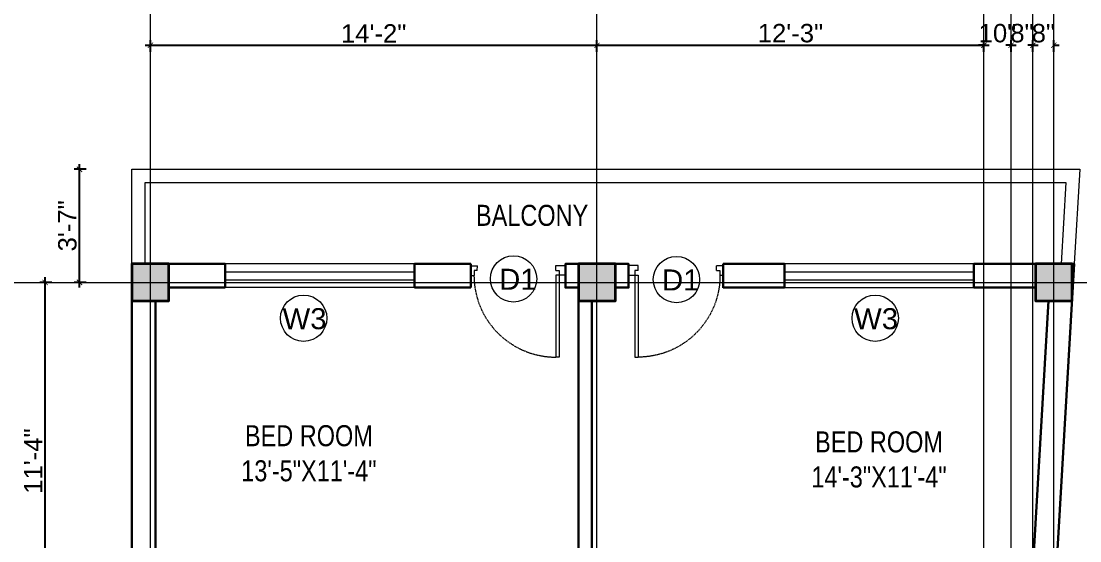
# Model space of a CAD drawing. Header units: inches. Extents: x 94382 to 101671, y 6219 to 10323.
# Drawn here: x 100470.7 to 100873.6, y 8117.1 to 8314.8 of the extents above; entities that cross this region are included whole.
import ezdxf

# ---------------------------------------------------------------- set-up
doc = ezdxf.new("R2010")
doc.units = ezdxf.units.IN
doc.header["$MEASUREMENT"] = 0
doc.linetypes.add('HIDDEN', pattern=[0.375, 0.25, -0.125])
for name, color, linetype, lineweight in [('Annotate-Lite.w', 4, 'Continuous', 9), ('COLOUM', 3, 'Continuous', 35), ('DIM-2', 4, 'Continuous', 20), ('Door-Window.w', 4, 'Continuous', 15), ('wall', 240, 'Continuous', 30), ('wall light', 6, 'Continuous', 18), ('window', 130, 'Continuous', 13)]:
    doc.layers.add(name, color=color, linetype=linetype, lineweight=lineweight)
doc.styles.add('ARAIL', font='arial.ttf')
doc.styles.add('DIM', font='arial.ttf', dxfattribs={"width": 0.8})
doc.styles.add('gaurav', font='arial.ttf')
doc.dimstyles.new('8 inch dim', dxfattribs={"dimtxt": 7, "dimasz": 2, "dimexe": 2, "dimexo": 1, "dimgap": 1, "dimtad": 1, "dimdec": 0, "dimzin": 3, "dimdsep": 46, "dimlunit": 4, "dimtxsty": 'ARAIL', "dimblk": 'ARCHTICK', "dimcen": 0.09, "dimdle": 2, "dimadec": 0, "dimazin": 0, "dimtfac": 1, "dimtdec": 0, "dimtix": 1, "dimtofl": 0, "dimtmove": 1, "dimatfit": 3, "dimldrblk": 'ARCHTICK', "dimfxlon": 1, "dimtolj": 1, "dimtzin": 0, "dimarcsym": 0})

# ---------------------------------------------------------------- blocks, each defined once
blk = doc.blocks.new('column 14')
at = {"layer": 'COLOUM'}
h = blk.add_hatch(color=256, dxfattribs=at)
h.dxf.hatch_style = 1
h.paths.add_polyline_path([(7, 7), (-7, 7), (-7, -7), (7, -7)])
blk.add_lwpolyline([(7, 7), (7, -7), (-7, -7), (-7, 7)], close=True, dxfattribs=at)
blk = doc.blocks.new('*U9')
at = {"layer": 'Door-Window.w', "ltscale": 3}
for p, q in [((11067.44, 10097.93), (11092.24, 10116.76)), ((11092.24, 10116.76), (11093, 10115.8)), ((11068.18, 10096.96), (11093, 10115.8)), ((11063.03, 10097.66), (11065.96, 10099.89)), ((11065.25, 10094.74), (11063.03, 10097.66)), ((11065.96, 10099.89), (11067.44, 10097.93)), ((11065.97, 10096.82), (11067.44, 10097.93)), ((11066.71, 10095.85), (11065.97, 10096.82)), ((11067.44, 10097.93), (11068.18, 10096.96)), ((11066.71, 10095.85), (11065.25, 10094.74)), ((11084.8, 10072.06), (11083.33, 10070.95)), ((11084.81, 10068.99), (11083.33, 10070.95)), ((11084.8, 10072.06), (11085.54, 10071.08)), ((11084.81, 10068.99), (11087.74, 10071.22)), ((11085.54, 10071.08), (11087, 10072.19)), ((11087.74, 10071.22), (11087, 10072.19))]:
    blk.add_line(p, q, dxfattribs=at)
at = {"layer": 'Door-Window.w', "color": 9, "linetype": 'HIDDEN', "lineweight": 18}
blk.add_arc((11068.18, 10096.96), 31.16, 307.2347, 37.1906, dxfattribs=at)
blk = doc.blocks.new('_ArchTick')
at = {"color": 0, "linetype": 'ByBlock', "const_width": 0.15}
blk.add_lwpolyline([(-0.5, -0.5), (0.5, 0.5)], dxfattribs=at)
blk = doc.blocks.new('*D364')
at = {"layer": 'Defpoints', "color": 0, "transparency": 16777216}
for p in [(100689.83, 8305.68), (100519.83, 8297.41), (100689.83, 8297.41)]:
    blk.add_point(p, dxfattribs=at)
at = {"layer": 'DIM-2', "color": 0, "lineweight": -2, "transparency": 16777216}
for p, q in [((100517.83, 8305.68), (100691.83, 8305.68)), ((100519.83, 8303.18), (100519.83, 8307.68)), ((100689.83, 8303.18), (100689.83, 8307.68))]:
    blk.add_line(p, q, dxfattribs=at)
at = {"layer": 'DIM-2', "color": 0, "lineweight": -2, "transparency": 16777216, "xscale": 2, "yscale": 2, "zscale": 2, "rotation": 180}
blk.add_blockref('_ArchTick', (100519.83, 8305.68), dxfattribs=at)
at = {"layer": 'DIM-2', "color": 0, "lineweight": -2, "transparency": 16777216, "xscale": 2, "yscale": 2, "zscale": 2}
blk.add_blockref('_ArchTick', (100689.83, 8305.68), dxfattribs=at)
at = {"layer": 'DIM-2', "color": 0, "transparency": 16777216, "insert": (100604.83, 8310.19), "char_height": 7, "attachment_point": 5, "style": 'ARAIL'}
blk.add_mtext('\\A1;14\'-2"', dxfattribs=at)
blk = doc.blocks.new('*D365')
at = {"layer": 'Defpoints', "color": 0, "transparency": 16777216}
for p in [(100837.11, 8305.68), (100689.83, 8297.41), (100837.11, 8301.07)]:
    blk.add_point(p, dxfattribs=at)
at = {"layer": 'DIM-2', "color": 0, "lineweight": -2, "transparency": 16777216}
for p, q in [((100687.83, 8305.68), (100839.11, 8305.68)), ((100689.83, 8303.18), (100689.83, 8307.68)), ((100837.11, 8303.18), (100837.11, 8307.68))]:
    blk.add_line(p, q, dxfattribs=at)
at = {"layer": 'DIM-2', "color": 0, "lineweight": -2, "transparency": 16777216, "xscale": 2, "yscale": 2, "zscale": 2, "rotation": 180}
blk.add_blockref('_ArchTick', (100689.83, 8305.68), dxfattribs=at)
at = {"layer": 'DIM-2', "color": 0, "lineweight": -2, "transparency": 16777216, "xscale": 2, "yscale": 2, "zscale": 2}
blk.add_blockref('_ArchTick', (100837.11, 8305.68), dxfattribs=at)
at = {"layer": 'DIM-2', "color": 0, "transparency": 16777216, "insert": (100763.47, 8310.25), "char_height": 7, "attachment_point": 5, "style": 'ARAIL'}
blk.add_mtext('\\A1;12\'-3"', dxfattribs=at)
blk = doc.blocks.new('*D366')
at = {"layer": 'Defpoints', "color": 0, "transparency": 16777216}
for p in [(100847.44, 8305.68), (100837.11, 8301.07), (100847.44, 8299.85)]:
    blk.add_point(p, dxfattribs=at)
at = {"layer": 'DIM-2', "color": 0, "lineweight": -2, "transparency": 16777216}
for p, q in [((100837.11, 8305.68), (100835.11, 8305.68)), ((100837.11, 8303.18), (100837.11, 8307.68)), ((100847.44, 8303.18), (100847.44, 8307.68)), ((100847.44, 8305.68), (100849.44, 8305.68))]:
    blk.add_line(p, q, dxfattribs=at)
at = {"layer": 'DIM-2', "color": 0, "lineweight": -2, "transparency": 16777216, "xscale": 2, "yscale": 2, "zscale": 2}
blk.add_blockref('_ArchTick', (100837.11, 8305.68), dxfattribs=at)
at = {"layer": 'DIM-2', "color": 0, "lineweight": -2, "transparency": 16777216, "xscale": 2, "yscale": 2, "zscale": 2, "rotation": 180}
blk.add_blockref('_ArchTick', (100847.44, 8305.68), dxfattribs=at)
at = {"layer": 'DIM-2', "color": 0, "transparency": 16777216, "insert": (100842.28, 8310.25), "char_height": 7, "attachment_point": 5, "style": 'ARAIL'}
blk.add_mtext('\\A1;10"', dxfattribs=at)
blk = doc.blocks.new('*D367')
at = {"layer": 'Defpoints', "color": 0, "transparency": 16777216}
for p in [(100855.78, 8305.68), (100847.44, 8299.85), (100855.78, 8297.4)]:
    blk.add_point(p, dxfattribs=at)
at = {"layer": 'DIM-2', "color": 0, "lineweight": -2, "transparency": 16777216}
for p, q in [((100847.44, 8305.68), (100845.44, 8305.68)), ((100847.44, 8303.18), (100847.44, 8307.68)), ((100855.78, 8303.18), (100855.78, 8307.68)), ((100855.78, 8305.68), (100857.78, 8305.68))]:
    blk.add_line(p, q, dxfattribs=at)
at = {"layer": 'DIM-2', "color": 0, "lineweight": -2, "transparency": 16777216, "xscale": 2, "yscale": 2, "zscale": 2}
blk.add_blockref('_ArchTick', (100847.44, 8305.68), dxfattribs=at)
at = {"layer": 'DIM-2', "color": 0, "lineweight": -2, "transparency": 16777216, "xscale": 2, "yscale": 2, "zscale": 2, "rotation": 180}
blk.add_blockref('_ArchTick', (100855.78, 8305.68), dxfattribs=at)
at = {"layer": 'DIM-2', "color": 0, "transparency": 16777216, "insert": (100851.61, 8310.25), "char_height": 7, "attachment_point": 5, "style": 'ARAIL'}
blk.add_mtext('\\A1;8"', dxfattribs=at)
blk = doc.blocks.new('*D368')
at = {"layer": 'Defpoints', "color": 0, "transparency": 16777216}
for p in [(100863.71, 8305.68), (100855.78, 8297.4), (100863.71, 8295.56)]:
    blk.add_point(p, dxfattribs=at)
at = {"layer": 'DIM-2', "color": 0, "lineweight": -2, "transparency": 16777216}
for p, q in [((100855.78, 8305.68), (100853.78, 8305.68)), ((100855.78, 8303.18), (100855.78, 8307.68)), ((100863.71, 8303.18), (100863.71, 8307.68)), ((100863.71, 8305.68), (100865.71, 8305.68))]:
    blk.add_line(p, q, dxfattribs=at)
at = {"layer": 'DIM-2', "color": 0, "lineweight": -2, "transparency": 16777216, "xscale": 2, "yscale": 2, "zscale": 2}
blk.add_blockref('_ArchTick', (100855.78, 8305.68), dxfattribs=at)
at = {"layer": 'DIM-2', "color": 0, "lineweight": -2, "transparency": 16777216, "xscale": 2, "yscale": 2, "zscale": 2, "rotation": 180}
blk.add_blockref('_ArchTick', (100863.71, 8305.68), dxfattribs=at)
at = {"layer": 'DIM-2', "color": 0, "transparency": 16777216, "insert": (100859.74, 8310.25), "char_height": 7, "attachment_point": 5, "style": 'ARAIL'}
blk.add_mtext('\\A1;8"', dxfattribs=at)
blk = doc.blocks.new('*D371')
at = {"layer": 'Defpoints', "color": 0, "transparency": 16777216}
for p in [(100479.76, 8215.48), (100500.86, 8215.48), (100492.52, 8079.48)]:
    blk.add_point(p, dxfattribs=at)
at = {"layer": 'DIM-2', "color": 0, "lineweight": -2, "transparency": 16777216}
for p, q in [((100479.76, 8077.48), (100479.76, 8217.48)), ((100482.26, 8215.48), (100477.76, 8215.48)), ((100482.26, 8079.48), (100477.76, 8079.48))]:
    blk.add_line(p, q, dxfattribs=at)
at = {"layer": 'DIM-2', "color": 0, "lineweight": -2, "transparency": 16777216, "xscale": 2, "yscale": 2, "zscale": 2}
for p, rotation in [((100479.76, 8215.48), 90), ((100479.76, 8079.48), 270)]:
    blk.add_blockref('_ArchTick', p, dxfattribs=dict(at, rotation=rotation))
at = {"layer": 'DIM-2', "color": 0, "transparency": 16777216, "insert": (100475.25, 8147.48), "char_height": 7, "attachment_point": 5, "rotation": 90, "style": 'ARAIL'}
blk.add_mtext('\\A1;11\'-4"', dxfattribs=at)
blk = doc.blocks.new('*D374')
at = {"layer": 'Defpoints', "color": 0, "transparency": 16777216}
for p in [(100492.84, 8258.48), (100512.83, 8258.48), (100512.83, 8215.48)]:
    blk.add_point(p, dxfattribs=at)
at = {"layer": 'DIM-2', "color": 0, "lineweight": -2, "transparency": 16777216}
for p, q in [((100495.34, 8258.48), (100490.84, 8258.48)), ((100492.84, 8213.48), (100492.84, 8260.48)), ((100495.34, 8215.48), (100490.84, 8215.48))]:
    blk.add_line(p, q, dxfattribs=at)
at = {"layer": 'DIM-2', "color": 0, "lineweight": -2, "transparency": 16777216, "xscale": 2, "yscale": 2, "zscale": 2}
for p, rotation in [((100492.84, 8258.48), 90), ((100492.84, 8215.48), 270)]:
    blk.add_blockref('_ArchTick', p, dxfattribs=dict(at, rotation=rotation))
at = {"layer": 'DIM-2', "color": 0, "transparency": 16777216, "insert": (100488.26, 8236.98), "char_height": 7, "attachment_point": 5, "rotation": 90, "style": 'ARAIL'}
blk.add_mtext('\\A1;3\'-7"', dxfattribs=at)

msp = doc.modelspace()

# ---------------------------------------------------------------- linework, layer by layer
at = {"layer": 'Annotate-Lite.w', "ltscale": 0.005}
for centre in [(100658.09, 8216.79), (100720.09, 8216.51), (100578.18, 8201.8), (100795.73, 8201.8)]:
    msp.add_circle(centre, 8.81, dxfattribs=at)
at = {"layer": 'DIM-2'}
for p, direction in [((100519.83, 7766.48), (0, 1)), ((100689.83, 7766.48), (0, 1)), ((100837.11, 7766.48), (0, 1)), ((100847.44, 7929.48), (0, 1)), ((100855.78, 8072.48), (0, 1)), ((100863.71, 8208.48), (0, 1)), ((100526.83, 8215.48), (1, 0))]:
    msp.add_xline(p, direction, dxfattribs=at)
at = {"layer": 'wall'}
for p, q in [((100526.83, 8222.48), (100548.33, 8222.48)), ((100548.33, 8213.48), (100548.33, 8222.48)), ((100620.33, 8222.48), (100641.83, 8222.48)), ((100620.33, 8213.48), (100620.33, 8222.48)), ((100641.83, 8222.48), (100641.83, 8213.48)), ((100737.83, 8213.45), (100737.83, 8222.48)), ((100761.27, 8222.48), (100737.83, 8222.48)), ((100761.27, 8213.48), (100761.27, 8222.48)), ((100871.52, 8222.48), (100833.27, 8222.48)), ((100833.27, 8213.48), (100833.27, 8222.48)), ((100871.52, 8222.48), (100858.75, 8003.48)), ((100548.33, 8213.48), (100526.83, 8213.48)), ((100641.83, 8213.48), (100620.33, 8213.48)), ((100761.27, 8213.48), (100737.83, 8213.48)), ((100856.71, 8213.48), (100833.27, 8213.48)), ((100512.83, 8208.48), (100512.83, 7943.48)), ((100521.83, 8208.48), (100521.83, 7943.48)), ((100682.83, 8086.48), (100682.83, 8208.48)), ((100687.83, 8086.48), (100687.83, 8208.48))]:
    msp.add_line(p, q, dxfattribs=at)
for points in [[(100682.83, 8222.48), (100677.83, 8222.48), (100677.83, 8213.48), (100682.83, 8213.48)], [(100696.83, 8222.48), (100701.83, 8222.48), (100701.83, 8213.48), (100696.83, 8213.48)]]:
    msp.add_lwpolyline(points, close=True, dxfattribs=at)
msp.add_lwpolyline([(100861.69, 8208.48), (100850.03, 8008.48), (100842.03, 8008.48)], dxfattribs=at)
at = {"layer": 'wall light'}
for p, q in [((100512.83, 8222.48), (100512.83, 8258.48)), ((100873.62, 8258.48), (100871.52, 8222.48))]:
    msp.add_line(p, q, dxfattribs=at)
for points in [[(100512.83, 8258.48), (100873.62, 8258.48)], [(100517.83, 8222.48), (100517.83, 8253.48), (100868.32, 8253.48), (100866.52, 8222.48)]]:
    msp.add_lwpolyline(points, dxfattribs=at)
at = {"layer": 'window'}
for p, q in [((100620.33, 8222.48), (100548.33, 8222.48)), ((100833.27, 8222.48), (100761.27, 8222.48)), ((100548.33, 8219.48), (100620.33, 8219.48)), ((100761.27, 8219.48), (100833.27, 8219.48)), ((100548.33, 8216.48), (100620.33, 8216.48)), ((100620.33, 8213.48), (100548.33, 8213.48)), ((100761.27, 8216.48), (100833.27, 8216.48)), ((100761.27, 8213.48), (100833.27, 8213.48))]:
    msp.add_line(p, q, dxfattribs=at)

# ---------------------------------------------------------------- block references
at = {"layer": 'Door-Window.w', "linetype": 'ByBlock', "yscale": 0.999790782091718, "zscale": 0.999790782091718}
for p, xscale, rotation in [((99311.34, 23134.69), 0.999790782091718, 232.8475757098403), ((102068.33, 23134.69), -0.9997907820917177, 127.1524242901596)]:
    msp.add_blockref('*U9', p, dxfattribs=dict(at, xscale=xscale, rotation=rotation))
at = {"layer": 'wall', "xscale": -1, "rotation": 270}
for p in [(100519.83, 8215.48), (100689.83, 8215.48), (100863.71, 8215.48)]:
    msp.add_blockref('column 14', p, dxfattribs=at)

# ---------------------------------------------------------------- texts
at = {"ltscale": 7, "char_height": 8, "width": 121.9318, "attachment_point": 8, "style": 'DIM'}
for s, insert in [('BALCONY', (100665.13, 8236.86)), ('BED ROOM\\P13\'-5"X11\'-4"', (100580.17, 8139.68)), ('BED ROOM\\P14\'-3"X11\'-4"', (100797.18, 8137.33))]:
    msp.add_mtext(s, dxfattribs=dict(at, insert=insert))
at = {"layer": 'Annotate-Lite.w', "ltscale": 0.005, "char_height": 8, "attachment_point": 1, "style": 'gaurav'}
for s, insert in [('D1', (100652.57, 8220.65)), ('D1', (100714.57, 8220.38)), ('W3', (100570.14, 8205.65)), ('W3', (100787.69, 8205.65))]:
    msp.add_mtext_dynamic_manual_height_columns(s, width=8, gutter_width=100, heights=[0], dxfattribs=dict(at, insert=insert))

# ---------------------------------------------------------------- dimensions: what is measured, and where the dimension line sits
at = {"layer": 'DIM-2'}
for base, p1, p2, picture, middle in [((100689.83, 8305.68), (100519.83, 8297.41), (100689.83, 8297.41), '*D364', (100604.83, 8310.19)), ((100837.11, 8305.68), (100689.83, 8297.41), (100837.11, 8301.07), '*D365', (100763.47, 8310.25)), ((100847.44, 8305.68), (100837.11, 8301.07), (100847.44, 8299.85), '*D366', (100842.28, 8310.25)), ((100855.78, 8305.68), (100847.44, 8299.85), (100855.78, 8297.4), '*D367', (100851.61, 8310.25)), ((100863.71, 8305.68), (100855.78, 8297.4), (100863.71, 8295.56), '*D368', (100859.74, 8310.25))]:
    dim = msp.add_linear_dim(base=base, p1=p1, p2=p2, dimstyle='8 inch dim', dxfattribs=at)
    dim.commit()
    dim.dimension.update_dxf_attribs({"geometry": picture, "text_midpoint": middle})
for base, p1, p2, picture, middle in [((100492.84, 8258.48), (100512.83, 8215.48), (100512.83, 8258.48), '*D374', (100488.26, 8236.98)), ((100479.76, 8215.48), (100492.52, 8079.48), (100500.86, 8215.48), '*D371', (100475.25, 8147.48))]:
    dim = msp.add_linear_dim(base=base, p1=p1, p2=p2, angle=90, dimstyle='8 inch dim', dxfattribs=at)
    dim.commit()
    dim.dimension.update_dxf_attribs({"geometry": picture, "text_midpoint": middle})

doc.saveas('drawing.dxf')
